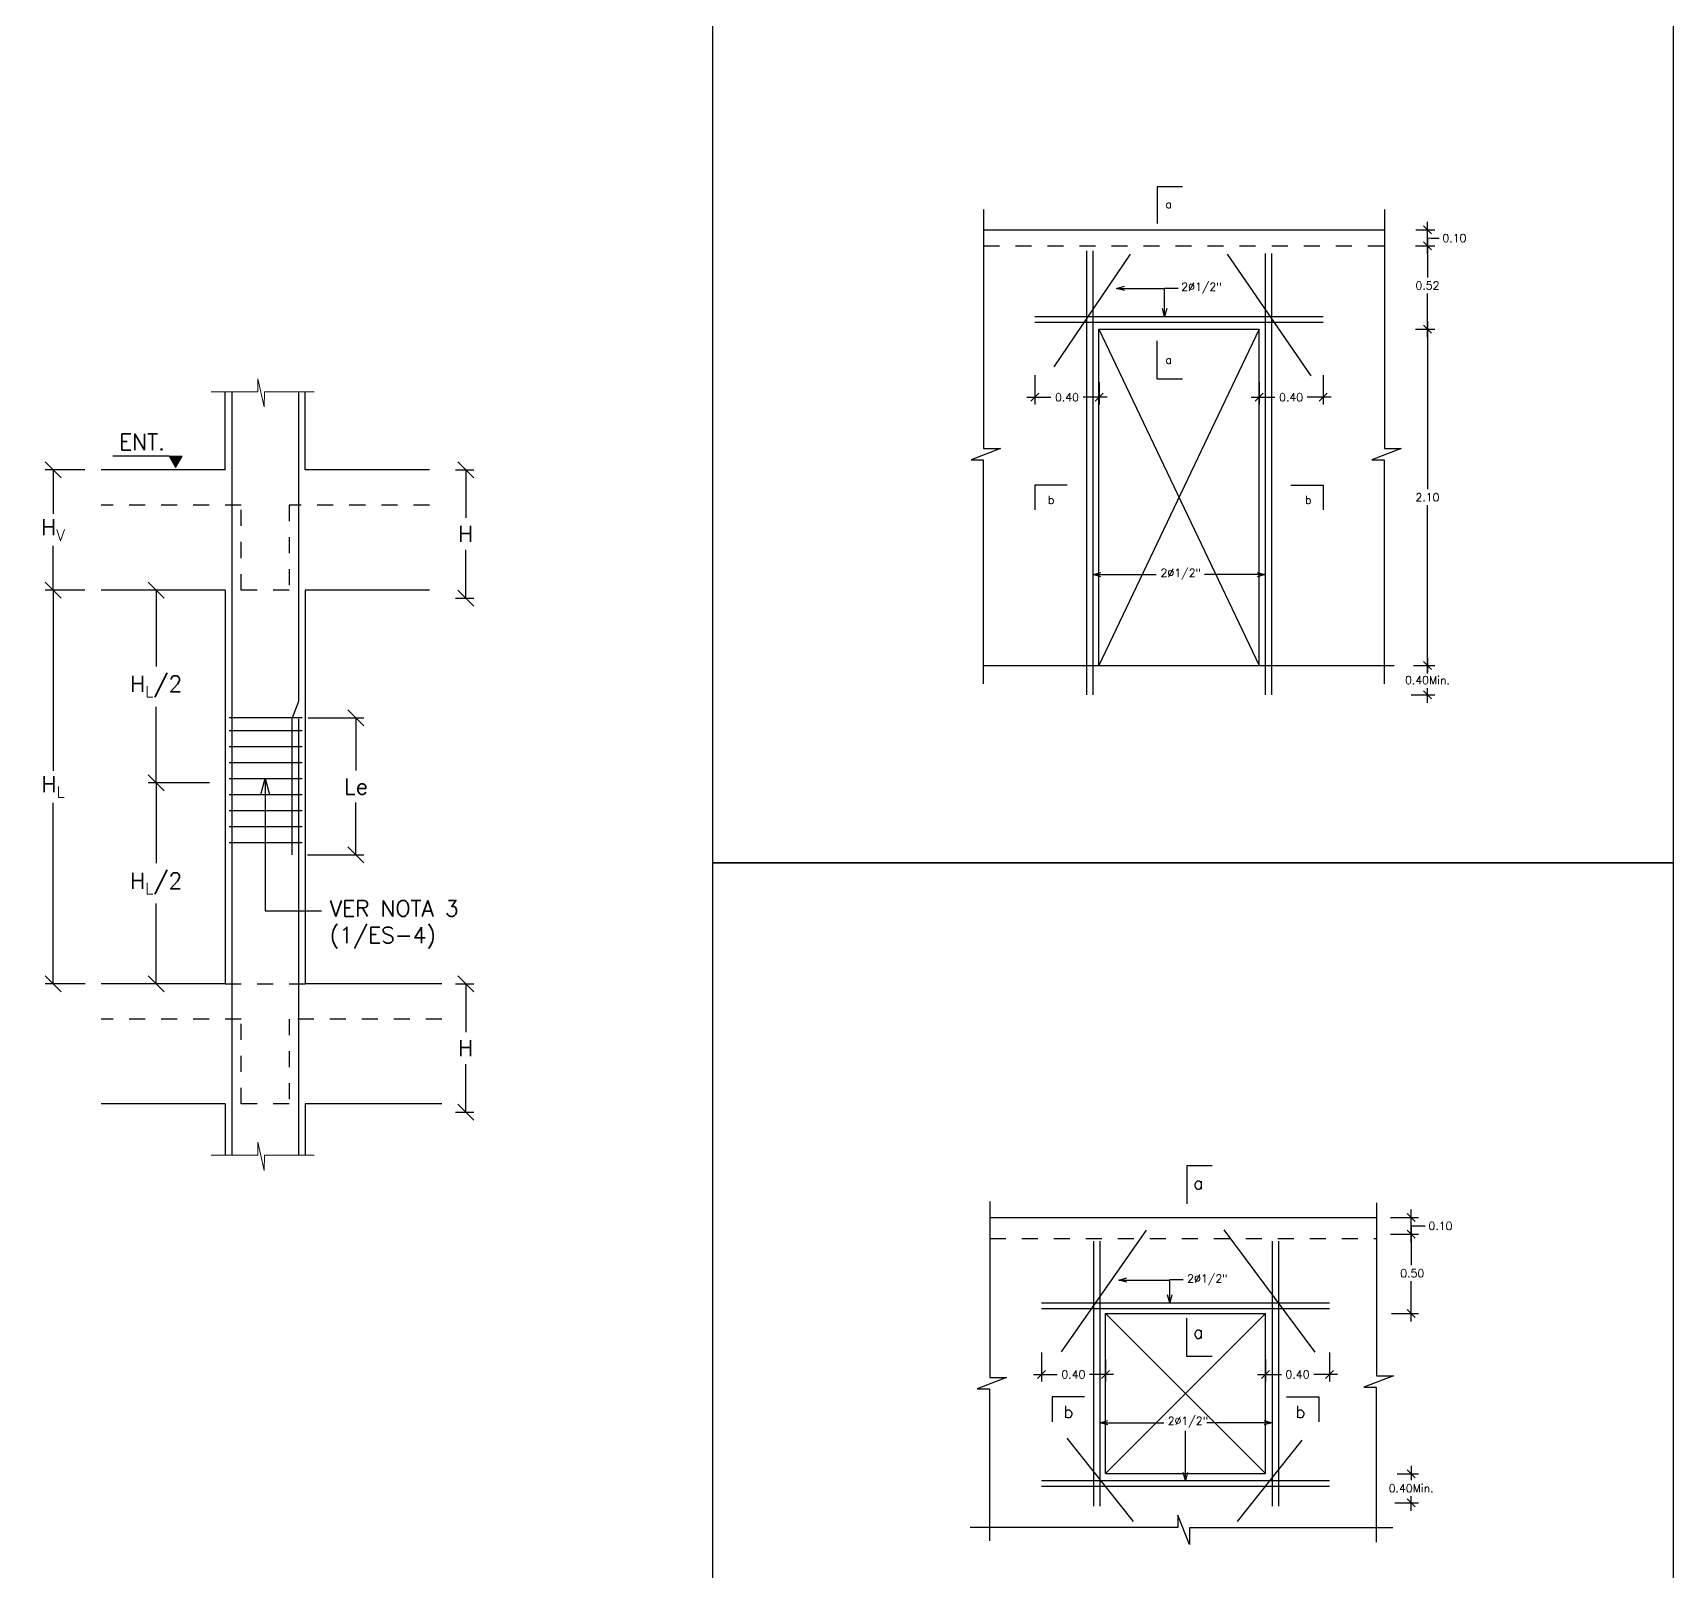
# Model space of a CAD drawing. Header units: metres. Extents: x -25 to 234, y -27 to 52.
# Drawn here: x 187.75 to 198, y -14.42 to -4.81 of the extents above; entities that cross this region are included whole.
import ezdxf

# ---------------------------------------------------------------- set-up
doc = ezdxf.new("R2010")
doc.units = ezdxf.units.M
doc.header["$LTSCALE"] = 0.1
doc.header["$MEASUREMENT"] = 0
doc.header["$PDMODE"] = 66
doc.linetypes.add('HIDDEN', pattern=[0.375, 0.25, -0.125])
doc.linetypes.add('HIDDEN2', pattern=[4.7625, 3.175, -1.5875])
for name, color, linetype in [('ACERO', 5, 'Continuous'), ('DIMDETALLES', 4, 'Continuous'), ('DIMTEXTO', 4, 'Continuous'), ('MALLA', 8, 'Continuous'), ('TEXTOS', 4, 'Continuous'), ('VIGAS-DINTELES', 1, 'Continuous'), ('VIGAS-LOSAS', 8, 'Continuous')]:
    doc.layers.add(name, color=color, linetype=linetype)
doc.layers.add('BOVEDILLA', color=8, linetype='Continuous', lineweight=5)
doc.styles.add('Romans', font='Romans.shx')
doc.styles.add('SIMPLEX', font='SIMPLEX', dxfattribs={"height": 0.2})
doc.styles.add('SMPLEX', font='simplex.shx')
doc.dimstyles.new('D-25', dxfattribs={"dimscale": 0.25, "dimtxt": 0.2, "dimasz": 0.2, "dimexe": 0.18, "dimexo": 0.2, "dimgap": 0.1, "dimtad": 0, "dimtih": 1, "dimtoh": 1, "dimzin": 0, "dimdsep": 46, "dimtxsty": 'SMPLEX', "dimblk": 'OBLIQUE', "dimcen": 0.09, "dimdle": 0.2, "dimclrd": 4, "dimclre": 4, "dimclrt": 4, "dimadec": 0, "dimazin": 0, "dimtfac": 1, "dimtofl": 0, "dimtmove": 0, "dimatfit": 3, "dimldrblk": 'OPEN30', "dimfxl": 1, "dimtolj": 1, "dimtzin": 0, "dimarcsym": 0})
doc.dimstyles.new('D-50', dxfattribs={"dimscale": 0.5, "dimtxt": 0.2, "dimasz": 0.2, "dimexe": 0.1, "dimexo": 0.2, "dimgap": 0.1, "dimtad": 0, "dimtih": 1, "dimtoh": 1, "dimzin": 0, "dimdsep": 46, "dimtxsty": 'SMPLEX', "dimblk1": 'OBLIQUE', "dimblk2": 'OBLIQUE', "dimsah": 1, "dimcen": 0.2, "dimclrd": 4, "dimclre": 4, "dimclrt": 4, "dimadec": 0, "dimazin": 0, "dimtfac": 1, "dimtmove": 1, "dimatfit": 3, "dimldrblk": 'OPEN30', "dimfxl": 0.1, "dimtolj": 1, "dimtzin": 0, "dimarcsym": 0})
doc.dimstyles.new('DIM-50', dxfattribs={"dimscale": 0.5, "dimtxt": 0.2, "dimasz": 0.2, "dimexe": 0.2, "dimexo": 0.2, "dimgap": 0.1, "dimtad": 0, "dimtih": 1, "dimtoh": 1, "dimzin": 0, "dimdsep": 46, "dimtxsty": 'SMPLEX', "dimblk1": 'OBLIQUE', "dimblk2": 'OBLIQUE', "dimsah": 1, "dimcen": 0.2, "dimclrd": 4, "dimclre": 4, "dimclrt": 4, "dimadec": 0, "dimazin": 0, "dimtfac": 1, "dimtmove": 0, "dimatfit": 3, "dimldrblk": 'OPEN30', "dimfxl": 0.2, "dimfxlon": 1, "dimtolj": 1, "dimtzin": 0, "dimarcsym": 0})

# ---------------------------------------------------------------- blocks, each defined once
blk = doc.blocks.new('_Oblique')
at = {"color": 0, "linetype": 'ByBlock', "lineweight": -2}
blk.add_line((-0.5, -0.5), (0.5, 0.5), dxfattribs=at)
blk = doc.blocks.new('*D3')
at = {"layer": 'Defpoints', "color": 0, "ltscale": 0.08, "transparency": 16777216}
for p in [(196.342, -6.045), (196.465, -6.045), (196.34, -6.145)]:
    blk.add_point(p, dxfattribs=at)
at = {"layer": 'DIMDETALLES', "color": 4, "lineweight": -2, "ltscale": 0.08, "transparency": 16777216}
for p, q in [((196.392, -6.045), (196.51, -6.045)), ((196.465, -6.195), (196.465, -5.995)), ((196.39, -6.145), (196.51, -6.145)), ((196.465, -6.095), (196.487, -6.097)), ((196.487, -6.097), (196.537, -6.097))]:
    blk.add_line(p, q, dxfattribs=at)
at = {"layer": 'DIMDETALLES', "color": 4, "lineweight": -2, "ltscale": 0.08, "transparency": 16777216, "xscale": 0.05, "yscale": 0.05, "zscale": 0.05}
for p, rotation in [((196.465, -6.045), 90), ((196.465, -6.145), 270)]:
    blk.add_blockref('_Oblique', p, dxfattribs=dict(at, rotation=rotation))
at = {"layer": 'DIMDETALLES', "color": 4, "ltscale": 0.08, "transparency": 16777216, "insert": (196.633, -6.097), "char_height": 0.05, "attachment_point": 5, "style": 'SMPLEX'}
blk.add_mtext('\\A1;0.10', dxfattribs=at)
blk = doc.blocks.new('_Open30')
at = {"layer": 'DIMTEXTO', "color": 0, "lineweight": -2}
for p, q in [((-1, 0.27), (0, 0)), ((0, 0), (-1, -0.27)), ((0, 0), (-1, 0))]:
    blk.add_line(p, q, dxfattribs=at)
blk = doc.blocks.new('*D4')
at = {"layer": 'Defpoints', "color": 0, "ltscale": 0.08, "transparency": 16777216}
for p in [(196.34, -6.145), (196.34, -6.665), (196.465, -6.665)]:
    blk.add_point(p, dxfattribs=at)
at = {"layer": 'DIMDETALLES', "color": 4, "lineweight": -2, "ltscale": 0.08, "transparency": 16777216}
for p, q in [((196.39, -6.145), (196.51, -6.145)), ((196.465, -6.095), (196.465, -6.343)), ((196.465, -6.715), (196.465, -6.443)), ((196.39, -6.665), (196.51, -6.665))]:
    blk.add_line(p, q, dxfattribs=at)
at = {"layer": 'DIMDETALLES', "color": 4, "lineweight": -2, "ltscale": 0.08, "transparency": 16777216, "xscale": 0.05, "yscale": 0.05, "zscale": 0.05}
for p, rotation in [((196.465, -6.145), 90), ((196.465, -6.665), 270)]:
    blk.add_blockref('_Oblique', p, dxfattribs=dict(at, rotation=rotation))
at = {"layer": 'DIMDETALLES', "color": 4, "ltscale": 0.08, "transparency": 16777216, "insert": (196.465, -6.393), "char_height": 0.05, "attachment_point": 5, "style": 'SMPLEX'}
blk.add_mtext('\\A1;0.52', dxfattribs=at)
blk = doc.blocks.new('*D5')
at = {"layer": 'Defpoints', "color": 0, "ltscale": 0.08, "transparency": 16777216}
for p in [(195.413, -6.946), (195.813, -6.904), (195.813, -7.091)]:
    blk.add_point(p, dxfattribs=at)
at = {"layer": 'DIMDETALLES', "color": 4, "lineweight": -2, "ltscale": 0.08, "transparency": 16777216}
for p, q in [((195.813, -6.954), (195.813, -7.136)), ((195.413, -6.996), (195.413, -7.136)), ((195.363, -7.091), (195.511, -7.091)), ((195.863, -7.091), (195.714, -7.091))]:
    blk.add_line(p, q, dxfattribs=at)
at = {"layer": 'DIMDETALLES', "color": 4, "lineweight": -2, "ltscale": 0.08, "transparency": 16777216, "xscale": 0.05, "yscale": 0.05, "zscale": 0.05, "rotation": 180}
blk.add_blockref('_Oblique', (195.413, -7.091), dxfattribs=at)
at = {"layer": 'DIMDETALLES', "color": 4, "lineweight": -2, "ltscale": 0.08, "transparency": 16777216, "xscale": 0.05, "yscale": 0.05, "zscale": 0.05}
blk.add_blockref('_Oblique', (195.813, -7.091), dxfattribs=at)
at = {"layer": 'DIMDETALLES', "color": 4, "ltscale": 0.08, "transparency": 16777216, "insert": (195.613, -7.091), "char_height": 0.05, "attachment_point": 5, "style": 'SMPLEX'}
blk.add_mtext('\\A1;0.40', dxfattribs=at)
blk = doc.blocks.new('*D6')
at = {"layer": 'Defpoints', "color": 0, "ltscale": 0.08, "transparency": 16777216}
for p in [(194.013, -6.904), (194.413, -6.946), (194.013, -7.091)]:
    blk.add_point(p, dxfattribs=at)
at = {"layer": 'DIMDETALLES', "color": 4, "lineweight": -2, "ltscale": 0.08, "transparency": 16777216}
for p, q in [((194.013, -6.954), (194.013, -7.136)), ((194.413, -6.996), (194.413, -7.136)), ((193.963, -7.091), (194.111, -7.091)), ((194.463, -7.091), (194.314, -7.091))]:
    blk.add_line(p, q, dxfattribs=at)
at = {"layer": 'DIMDETALLES', "color": 4, "lineweight": -2, "ltscale": 0.08, "transparency": 16777216, "xscale": 0.05, "yscale": 0.05, "zscale": 0.05, "rotation": 180}
blk.add_blockref('_Oblique', (194.013, -7.091), dxfattribs=at)
at = {"layer": 'DIMDETALLES', "color": 4, "lineweight": -2, "ltscale": 0.08, "transparency": 16777216, "xscale": 0.05, "yscale": 0.05, "zscale": 0.05}
blk.add_blockref('_Oblique', (194.413, -7.091), dxfattribs=at)
at = {"layer": 'DIMDETALLES', "color": 4, "ltscale": 0.08, "transparency": 16777216, "insert": (194.213, -7.091), "char_height": 0.05, "attachment_point": 5, "style": 'SMPLEX'}
blk.add_mtext('\\A1;0.40', dxfattribs=at)
blk = doc.blocks.new('*D7')
at = {"layer": 'Defpoints', "color": 0, "ltscale": 0.08, "transparency": 16777216}
for p in [(196.34, -6.665), (196.328, -8.767), (196.465, -8.767)]:
    blk.add_point(p, dxfattribs=at)
at = {"layer": 'DIMDETALLES', "color": 4, "lineweight": -2, "ltscale": 0.08, "transparency": 16777216}
for p, q in [((196.465, -6.615), (196.465, -7.666)), ((196.39, -6.665), (196.51, -6.665)), ((196.465, -8.817), (196.465, -7.766)), ((196.378, -8.767), (196.51, -8.767))]:
    blk.add_line(p, q, dxfattribs=at)
at = {"layer": 'DIMDETALLES', "color": 4, "lineweight": -2, "ltscale": 0.08, "transparency": 16777216, "xscale": 0.05, "yscale": 0.05, "zscale": 0.05}
for p, rotation in [((196.465, -6.665), 90), ((196.465, -8.767), 270)]:
    blk.add_blockref('_Oblique', p, dxfattribs=dict(at, rotation=rotation))
at = {"layer": 'DIMDETALLES', "color": 4, "ltscale": 0.08, "transparency": 16777216, "insert": (196.465, -7.716), "char_height": 0.05, "attachment_point": 5, "style": 'SMPLEX'}
blk.add_mtext('\\A1;2.10', dxfattribs=at)
blk = doc.blocks.new('*D8')
at = {"layer": 'Defpoints', "color": 0, "ltscale": 5, "transparency": 16777216}
for p in [(196.328, -8.767), (196.314, -8.949), (196.465, -8.949)]:
    blk.add_point(p, dxfattribs=at)
at = {"layer": 'DIMDETALLES', "color": 4, "lineweight": -2, "ltscale": 5, "transparency": 16777216}
for p, q in [((196.378, -8.767), (196.51, -8.767)), ((196.465, -8.717), (196.465, -8.808)), ((196.465, -8.999), (196.465, -8.908)), ((196.364, -8.949), (196.51, -8.949))]:
    blk.add_line(p, q, dxfattribs=at)
at = {"layer": 'DIMDETALLES', "color": 4, "lineweight": -2, "ltscale": 5, "transparency": 16777216, "xscale": 0.05, "yscale": 0.05, "zscale": 0.05}
for p, rotation in [((196.465, -8.767), 90), ((196.465, -8.949), 270)]:
    blk.add_blockref('_Oblique', p, dxfattribs=dict(at, rotation=rotation))
at = {"layer": 'DIMDETALLES', "color": 4, "ltscale": 5, "transparency": 16777216, "insert": (196.465, -8.858), "char_height": 0.05, "attachment_point": 5, "style": 'SMPLEX'}
blk.add_mtext('\\A1;0.40Min.', dxfattribs=at)
blk = doc.blocks.new('*D9')
at = {"layer": 'Defpoints', "color": 0, "ltscale": 0.08, "transparency": 16777216}
for p in [(196.183, -12.214), (196.363, -12.214), (196.183, -12.319)]:
    blk.add_point(p, dxfattribs=at)
at = {"layer": 'MALLA', "color": 4, "lineweight": -2, "ltscale": 0.08, "transparency": 16777216}
for p, q in [((196.363, -12.369), (196.363, -12.164)), ((196.233, -12.214), (196.408, -12.214)), ((196.363, -12.267), (196.4, -12.267)), ((196.4, -12.267), (196.45, -12.267)), ((196.233, -12.319), (196.408, -12.319))]:
    blk.add_line(p, q, dxfattribs=at)
at = {"layer": 'MALLA', "color": 4, "lineweight": -2, "ltscale": 0.08, "transparency": 16777216, "xscale": 0.05, "yscale": 0.05, "zscale": 0.05}
for p, rotation in [((196.363, -12.214), 90), ((196.363, -12.319), 270)]:
    blk.add_blockref('_Oblique', p, dxfattribs=dict(at, rotation=rotation))
at = {"layer": 'MALLA', "color": 4, "ltscale": 0.08, "transparency": 16777216, "insert": (196.546, -12.267), "char_height": 0.05, "attachment_point": 5, "style": 'SMPLEX'}
blk.add_mtext('\\A1;0.10', dxfattribs=at)
blk = doc.blocks.new('*D10')
at = {"layer": 'Defpoints', "color": 0, "ltscale": 0.08, "transparency": 16777216}
for p in [(196.183, -12.319), (196.191, -12.815), (196.363, -12.815)]:
    blk.add_point(p, dxfattribs=at)
at = {"layer": 'MALLA', "color": 4, "lineweight": -2, "ltscale": 0.08, "transparency": 16777216}
for p, q in [((196.363, -12.269), (196.363, -12.513)), ((196.233, -12.319), (196.408, -12.319)), ((196.363, -12.865), (196.363, -12.613)), ((196.241, -12.815), (196.408, -12.815))]:
    blk.add_line(p, q, dxfattribs=at)
at = {"layer": 'MALLA', "color": 4, "lineweight": -2, "ltscale": 0.08, "transparency": 16777216, "xscale": 0.05, "yscale": 0.05, "zscale": 0.05}
for p, rotation in [((196.363, -12.319), 90), ((196.363, -12.815), 270)]:
    blk.add_blockref('_Oblique', p, dxfattribs=dict(at, rotation=rotation))
at = {"layer": 'MALLA', "color": 4, "ltscale": 0.08, "transparency": 16777216, "insert": (196.37, -12.563), "char_height": 0.05, "attachment_point": 5, "style": 'SMPLEX'}
blk.add_mtext('\\A1;0.50', dxfattribs=at)
blk = doc.blocks.new('*D11')
at = {"layer": 'Defpoints', "color": 0, "ltscale": 0.08, "transparency": 16777216}
for p in [(195.853, -13.007), (195.453, -13.05), (195.853, -13.195)]:
    blk.add_point(p, dxfattribs=at)
at = {"layer": 'MALLA', "color": 4, "lineweight": -2, "ltscale": 0.08, "transparency": 16777216}
for p, q in [((195.453, -13.1), (195.453, -13.24)), ((195.853, -13.057), (195.853, -13.24)), ((195.403, -13.195), (195.552, -13.195)), ((195.903, -13.195), (195.754, -13.195))]:
    blk.add_line(p, q, dxfattribs=at)
at = {"layer": 'MALLA', "color": 4, "lineweight": -2, "ltscale": 0.08, "transparency": 16777216, "xscale": 0.05, "yscale": 0.05, "zscale": 0.05, "rotation": 180}
blk.add_blockref('_Oblique', (195.453, -13.195), dxfattribs=at)
at = {"layer": 'MALLA', "color": 4, "lineweight": -2, "ltscale": 0.08, "transparency": 16777216, "xscale": 0.05, "yscale": 0.05, "zscale": 0.05}
blk.add_blockref('_Oblique', (195.853, -13.195), dxfattribs=at)
at = {"layer": 'MALLA', "color": 4, "ltscale": 0.08, "transparency": 16777216, "insert": (195.653, -13.195), "char_height": 0.05, "attachment_point": 5, "style": 'SMPLEX'}
blk.add_mtext('\\A1;0.40', dxfattribs=at)
blk = doc.blocks.new('*D12')
at = {"layer": 'Defpoints', "color": 0, "ltscale": 0.08, "transparency": 16777216}
for p in [(194.053, -13.007), (194.453, -13.05), (194.053, -13.195)]:
    blk.add_point(p, dxfattribs=at)
at = {"layer": 'MALLA', "color": 4, "lineweight": -2, "ltscale": 0.08, "transparency": 16777216}
for p, q in [((194.053, -13.057), (194.053, -13.24)), ((194.453, -13.1), (194.453, -13.24)), ((194.003, -13.195), (194.152, -13.195)), ((194.503, -13.195), (194.354, -13.195))]:
    blk.add_line(p, q, dxfattribs=at)
at = {"layer": 'MALLA', "color": 4, "lineweight": -2, "ltscale": 0.08, "transparency": 16777216, "xscale": 0.05, "yscale": 0.05, "zscale": 0.05, "rotation": 180}
blk.add_blockref('_Oblique', (194.053, -13.195), dxfattribs=at)
at = {"layer": 'MALLA', "color": 4, "lineweight": -2, "ltscale": 0.08, "transparency": 16777216, "xscale": 0.05, "yscale": 0.05, "zscale": 0.05}
blk.add_blockref('_Oblique', (194.453, -13.195), dxfattribs=at)
at = {"layer": 'MALLA', "color": 4, "ltscale": 0.08, "transparency": 16777216, "insert": (194.253, -13.195), "char_height": 0.05, "attachment_point": 5, "style": 'SMPLEX'}
blk.add_mtext('\\A1;0.40', dxfattribs=at)
blk = doc.blocks.new('*D13')
at = {"layer": 'Defpoints', "color": 0, "ltscale": 5, "transparency": 16777216}
for p in [(196.226, -13.815), (196.212, -13.997), (196.363, -13.997)]:
    blk.add_point(p, dxfattribs=at)
at = {"layer": 'DIMTEXTO', "color": 4, "lineweight": -2, "ltscale": 5, "transparency": 16777216}
for p, q in [((196.276, -13.815), (196.408, -13.815)), ((196.363, -13.765), (196.363, -13.856)), ((196.262, -13.997), (196.408, -13.997)), ((196.363, -14.047), (196.363, -13.956))]:
    blk.add_line(p, q, dxfattribs=at)
at = {"layer": 'DIMTEXTO', "color": 4, "lineweight": -2, "ltscale": 5, "transparency": 16777216, "xscale": 0.05, "yscale": 0.05, "zscale": 0.05}
for p, rotation in [((196.363, -13.815), 90), ((196.363, -13.997), 270)]:
    blk.add_blockref('_Oblique', p, dxfattribs=dict(at, rotation=rotation))
at = {"layer": 'DIMTEXTO', "color": 4, "ltscale": 5, "transparency": 16777216, "insert": (196.363, -13.906), "char_height": 0.05, "attachment_point": 5, "style": 'SMPLEX'}
blk.add_mtext('\\A1;0.40Min.', dxfattribs=at)
blk = doc.blocks.new('*D306')
at = {"layer": 'Defpoints', "color": 0, "transparency": 16777216}
for p in [(190.292, -7.545), (190.457, -7.545), (190.292, -8.345)]:
    blk.add_point(p, dxfattribs=at)
at = {"layer": 'DIMTEXTO', "color": 4, "lineweight": -2, "transparency": 16777216}
for p, q in [((190.392, -7.545), (190.507, -7.545)), ((190.457, -7.545), (190.457, -7.845)), ((190.457, -8.345), (190.457, -8.045)), ((190.392, -8.345), (190.507, -8.345))]:
    blk.add_line(p, q, dxfattribs=at)
at = {"layer": 'DIMTEXTO', "color": 4, "lineweight": -2, "transparency": 16777216, "xscale": 0.1, "yscale": 0.1, "zscale": 0.1}
for p, rotation in [((190.457, -7.545), 90), ((190.457, -8.345), 270)]:
    blk.add_blockref('_Oblique', p, dxfattribs=dict(at, rotation=rotation))
at = {"layer": 'DIMTEXTO', "color": 4, "transparency": 16777216, "insert": (190.457, -7.945), "char_height": 0.1, "attachment_point": 5, "style": 'SMPLEX'}
blk.add_mtext('\\A1;H', dxfattribs=at)
blk = doc.blocks.new('*D307')
at = {"layer": 'Defpoints', "color": 0, "transparency": 16777216}
for p in [(190.292, -10.756), (190.457, -10.756), (190.292, -11.556)]:
    blk.add_point(p, dxfattribs=at)
at = {"layer": 'DIMTEXTO', "color": 4, "lineweight": -2, "transparency": 16777216}
for p, q in [((190.392, -10.756), (190.507, -10.756)), ((190.457, -10.756), (190.457, -11.056)), ((190.457, -11.556), (190.457, -11.256)), ((190.392, -11.556), (190.507, -11.556))]:
    blk.add_line(p, q, dxfattribs=at)
at = {"layer": 'DIMTEXTO', "color": 4, "lineweight": -2, "transparency": 16777216, "xscale": 0.1, "yscale": 0.1, "zscale": 0.1}
for p, rotation in [((190.457, -10.756), 90), ((190.457, -11.556), 270)]:
    blk.add_blockref('_Oblique', p, dxfattribs=dict(at, rotation=rotation))
at = {"layer": 'DIMTEXTO', "color": 4, "transparency": 16777216, "insert": (190.457, -11.156), "char_height": 0.1, "attachment_point": 5, "style": 'SMPLEX'}
blk.add_mtext('\\A1;H', dxfattribs=at)
blk = doc.blocks.new('*D316')
at = {"layer": 'Defpoints', "color": 0, "transparency": 16777216}
for p in [(189.372, -9.094), (189.369, -9.95), (189.771, -9.95)]:
    blk.add_point(p, dxfattribs=at)
at = {"layer": 'DIMTEXTO', "color": 4, "lineweight": -2, "transparency": 16777216}
for p, q in [((189.472, -9.094), (189.821, -9.094)), ((189.771, -9.094), (189.771, -9.422)), ((189.771, -9.95), (189.771, -9.622)), ((189.469, -9.95), (189.821, -9.95))]:
    blk.add_line(p, q, dxfattribs=at)
at = {"layer": 'DIMTEXTO', "color": 4, "lineweight": -2, "transparency": 16777216, "xscale": 0.1, "yscale": 0.1, "zscale": 0.1}
for p, rotation in [((189.771, -9.094), 90), ((189.771, -9.95), 270)]:
    blk.add_blockref('_Oblique', p, dxfattribs=dict(at, rotation=rotation))
at = {"layer": 'DIMTEXTO', "color": 4, "transparency": 16777216, "insert": (189.771, -9.522), "char_height": 0.1, "attachment_point": 5, "style": 'SMPLEX'}
blk.add_mtext('\\A1;Le', dxfattribs=at)
blk = doc.blocks.new('*D317')
at = {"layer": 'Defpoints', "color": 0, "transparency": 16777216}
for p in [(188.178, -8.295), (187.879, -10.756), (188.179, -10.756)]:
    blk.add_point(p, dxfattribs=at)
at = {"layer": 'DIMTEXTO', "color": 4, "lineweight": -2, "transparency": 16777216}
for p, q in [((188.078, -8.295), (187.829, -8.295)), ((187.879, -8.295), (187.879, -9.425)), ((187.879, -10.756), (187.879, -9.625)), ((188.079, -10.756), (187.829, -10.756))]:
    blk.add_line(p, q, dxfattribs=at)
at = {"layer": 'DIMTEXTO', "color": 4, "lineweight": -2, "transparency": 16777216, "xscale": 0.1, "yscale": 0.1, "zscale": 0.1}
for p, rotation in [((187.879, -8.295), 90), ((187.879, -10.756), 270)]:
    blk.add_blockref('_Oblique', p, dxfattribs=dict(at, rotation=rotation))
at = {"layer": 'DIMTEXTO', "color": 4, "transparency": 16777216, "insert": (187.879, -9.525), "char_height": 0.1, "width": 0.08108, "attachment_point": 5, "style": 'SMPLEX'}
blk.add_mtext('\\A1;H{\\H0.7x;\\S^ L;}', dxfattribs=at)
blk = doc.blocks.new('*D318')
at = {"layer": 'Defpoints', "color": 0, "transparency": 16777216}
for p in [(188.822, -8.295), (188.523, -9.5), (188.955, -9.5)]:
    blk.add_point(p, dxfattribs=at)
at = {"layer": 'DIMTEXTO', "color": 4, "lineweight": -2, "transparency": 16777216}
for p, q in [((188.722, -8.295), (188.473, -8.295)), ((188.523, -8.295), (188.523, -8.772)), ((188.523, -9.5), (188.523, -9.024)), ((188.855, -9.5), (188.473, -9.5))]:
    blk.add_line(p, q, dxfattribs=at)
at = {"layer": 'DIMTEXTO', "color": 4, "lineweight": -2, "transparency": 16777216, "xscale": 0.1, "yscale": 0.1, "zscale": 0.1}
for p, rotation in [((188.523, -8.295), 90), ((188.523, -9.5), 270)]:
    blk.add_blockref('_Oblique', p, dxfattribs=dict(at, rotation=rotation))
at = {"layer": 'DIMTEXTO', "color": 4, "transparency": 16777216, "insert": (188.523, -8.898), "char_height": 0.1, "width": 0.46533, "attachment_point": 5, "style": 'SMPLEX'}
blk.add_mtext('\\A1;H{\\H0.7x;\\S^ L;\\H1.42857x;/2}', dxfattribs=at)
blk = doc.blocks.new('*D319')
at = {"layer": 'Defpoints', "color": 0, "transparency": 16777216}
for p in [(188.955, -9.5), (188.523, -10.756), (188.955, -10.756)]:
    blk.add_point(p, dxfattribs=at)
at = {"layer": 'DIMTEXTO', "color": 4, "lineweight": -2, "transparency": 16777216}
for p, q in [((188.855, -9.5), (188.473, -9.5)), ((188.523, -9.5), (188.523, -10.002)), ((188.523, -10.756), (188.523, -10.254)), ((188.855, -10.756), (188.473, -10.756))]:
    blk.add_line(p, q, dxfattribs=at)
at = {"layer": 'DIMTEXTO', "color": 4, "lineweight": -2, "transparency": 16777216, "xscale": 0.1, "yscale": 0.1, "zscale": 0.1}
for p, rotation in [((188.523, -9.5), 90), ((188.523, -10.756), 270)]:
    blk.add_blockref('_Oblique', p, dxfattribs=dict(at, rotation=rotation))
at = {"layer": 'DIMTEXTO', "color": 4, "transparency": 16777216, "insert": (188.523, -10.128), "char_height": 0.1, "width": 0.46533, "attachment_point": 5, "style": 'SMPLEX'}
blk.add_mtext('\\A1;H{\\H0.7x;\\S^ L;\\H1.42857x;/2}', dxfattribs=at)
blk = doc.blocks.new('*D320')
at = {"layer": 'Defpoints', "color": 0, "transparency": 16777216}
for p in [(187.879, -7.545), (188.178, -7.545), (188.178, -8.295)]:
    blk.add_point(p, dxfattribs=at)
at = {"layer": 'DIMTEXTO', "color": 4, "lineweight": -2, "transparency": 16777216}
for p, q in [((188.078, -7.545), (187.829, -7.545)), ((187.879, -7.545), (187.879, -7.82)), ((187.879, -8.295), (187.879, -8.02)), ((188.078, -8.295), (187.829, -8.295))]:
    blk.add_line(p, q, dxfattribs=at)
at = {"layer": 'DIMTEXTO', "color": 4, "lineweight": -2, "transparency": 16777216, "xscale": 0.1, "yscale": 0.1, "zscale": 0.1}
for p, rotation in [((187.879, -7.545), 90), ((187.879, -8.295), 270)]:
    blk.add_blockref('_Oblique', p, dxfattribs=dict(at, rotation=rotation))
at = {"layer": 'DIMTEXTO', "color": 4, "transparency": 16777216, "insert": (187.879, -7.92), "char_height": 0.1, "attachment_point": 5, "style": 'SMPLEX'}
blk.add_mtext('\\A1;H{\\H0.7x;\\S^ V;}', dxfattribs=at)

msp = doc.modelspace()

# ---------------------------------------------------------------- hatches: boundary and pattern name
msp.add_hatch(color=4).paths.add_polyline_path([(188.6032, -7.459), (188.686, -7.459), (188.6446, -7.5308)])

# ---------------------------------------------------------------- linework, layer by layer
at = {"color": 1}
for p, q in [((188.9545, -7.5451), (188.9545, -7.0561)), ((189.4545, -7.5451), (189.4545, -7.0567)), ((188.9545, -7.5451), (188.1784, -7.5451)), ((190.2296, -7.5451), (189.4545, -7.5451)), ((188.9545, -8.2951), (188.1784, -8.2951)), ((188.9545, -8.2951), (188.9545, -10.7555)), ((189.4545, -8.2951), (189.4545, -10.7555)), ((190.2296, -8.2951), (189.4545, -8.2951)), ((188.9545, -10.7555), (188.1794, -10.7555)), ((190.3084, -10.7555), (189.4545, -10.7555)), ((188.9545, -11.5055), (188.1794, -11.5055)), ((188.9545, -11.5055), (188.9545, -11.8256)), ((190.3084, -11.5055), (189.4545, -11.5055)), ((189.4545, -11.5055), (189.4545, -11.8261))]:
    msp.add_line(p, q, dxfattribs=at)
at = {"color": 4}
msp.add_line((188.6032, -7.459), (188.2513, -7.459), dxfattribs=at)
at = {"color": 3}
for points in [[(193.6916, -5.9174), (193.6916, -7.4103), (193.7968, -7.4103), (193.6135, -7.4817), (193.6893, -7.4817), (193.6893, -8.8819)], [(196.1962, -5.9174), (196.1962, -7.4103), (196.3014, -7.4103), (196.118, -7.4817), (196.1939, -7.4817), (196.1939, -8.8819)], [(193.7303, -12.1155), (193.7303, -13.214), (193.8355, -13.214), (193.6521, -13.2854), (193.728, -13.2854), (193.728, -14.234)], [(196.1465, -12.1238), (196.1465, -13.2038), (196.2517, -13.2038), (196.0684, -13.2753), (196.1442, -13.2753), (196.1442, -14.243)], [(196.2494, -14.1529), (194.9776, -14.1529), (194.9776, -14.2581), (194.9061, -14.0748), (194.9061, -14.1506), (193.6078, -14.1506)]]:
    msp.add_lwpolyline(points, dxfattribs=at)
at = {"layer": 'ACERO', "ltscale": 0.08}
for p, q in [((194.6071, -6.1963), (194.1301, -6.9015)), ((194.3349, -6.1768), (194.3349, -8.949)), ((194.3749, -6.1768), (194.3749, -8.949)), ((195.2137, -6.1966), (195.7357, -6.9572)), ((195.4504, -6.1926), (195.4504, -8.949)), ((195.4904, -6.1926), (195.4904, -8.949)), ((194.0127, -6.5865), (195.8127, -6.5865)), ((194.0127, -6.6229), (195.8127, -6.6229)), ((194.7075, -12.2946), (194.1762, -13.0544)), ((195.1927, -12.2907), (195.7608, -13.0567)), ((194.3785, -12.362), (194.3785, -14.0175)), ((194.4185, -12.362), (194.4185, -14.0175)), ((195.4951, -12.3631), (195.4951, -14.0177)), ((195.5351, -12.3631), (195.5351, -14.0177)), ((194.0531, -12.7468), (195.8531, -12.7468)), ((194.0531, -12.7833), (195.8531, -12.7833)), ((194.6285, -14.1128), (194.2134, -13.5935)), ((195.2776, -14.1128), (195.6825, -13.6063)), ((194.0531, -13.8569), (195.8531, -13.8569)), ((194.0531, -13.8933), (195.8531, -13.8933))]:
    msp.add_line(p, q, dxfattribs=at)
at = {"layer": 'ACERO', "color": 5}
for p, q in [((188.9961, -7.0561), (188.9961, -11.8256)), ((189.4128, -7.0567), (189.4128, -8.9907)), ((189.3695, -9.1003), (189.3695, -9.9503)), ((189.4128, -9.099), (189.4128, -11.8261))]:
    msp.add_line(p, q, dxfattribs=at)
at = {"layer": 'ACERO', "ltscale": 0.8}
msp.add_line((189.4128, -8.9907), (189.3695, -9.1003), dxfattribs=at)
at = {"layer": 'ACERO'}
for p, q in [((189.4352, -9.0945), (188.9782, -9.0945)), ((189.4352, -9.1751), (188.9782, -9.1751)), ((189.4352, -9.2751), (188.9782, -9.2751)), ((189.4352, -9.3751), (188.9782, -9.3751)), ((189.4352, -9.4751), (188.9782, -9.4751)), ((189.4352, -9.5751), (188.9782, -9.5751)), ((189.4352, -9.6751), (188.9782, -9.6751)), ((189.4352, -9.7751), (188.9782, -9.7751)), ((189.4352, -9.8751), (188.9782, -9.8751))]:
    msp.add_line(p, q, dxfattribs=at)
at = {"layer": 'ACERO', "color": 6, "ltscale": 0.08}
for points in [[(194.9345, -5.776), (194.7762, -5.776), (194.7762, -6.006)], [(194.9345, -6.9778), (194.7762, -6.9778), (194.7762, -6.7391)], [(194.2138, -7.6391), (194.0118, -7.6391), (194.0118, -7.7952)], [(195.6115, -7.6391), (195.8136, -7.6391), (195.8136, -7.7952)], [(195.1198, -11.8913), (194.9615, -11.8913), (194.9615, -12.13)], [(195.1198, -13.0829), (194.9615, -13.0829), (194.9615, -12.8442)], [(194.3216, -13.3352), (194.1195, -13.3352), (194.1195, -13.4913)], [(195.5846, -13.3352), (195.7866, -13.3352), (195.7866, -13.4913)]]:
    msp.add_lwpolyline(points, dxfattribs=at)
at = {"layer": 'BOVEDILLA', "color": 3}
for points in [[(188.8671, -7.0561), (189.1578, -7.0561), (189.1578, -6.975), (189.1972, -7.1511), (189.1991, -7.0567), (189.5097, -7.0567)], [(188.8671, -11.8256), (189.1578, -11.8256), (189.1578, -11.7444), (189.1972, -11.9206), (189.1991, -11.8261), (189.5097, -11.8261)]]:
    msp.add_lwpolyline(points, dxfattribs=at)
at = {"layer": 'BOVEDILLA', "color": 4}
msp.add_lwpolyline([(188.6446, -7.5308), (188.6032, -7.459), (188.686, -7.459)], close=True, dxfattribs=at)
at = {"layer": 'DIMTEXTO'}
for points in [[(192, -4), (198, -4), (198, -10), (192, -10)], [(192, -10), (198, -10), (198, -16), (192, -16)]]:
    msp.add_lwpolyline(points, close=True, dxfattribs=at)
at = {"layer": 'MALLA', "color": 7, "ltscale": 0.08}
for p, q in [((193.6916, -6.0455), (196.1962, -6.0455)), ((194.4127, -6.6655), (195.4127, -6.6655)), ((194.4127, -8.7671), (194.4127, -6.6655)), ((195.4127, -8.7671), (195.4127, -6.6655)), ((193.6893, -8.7671), (196.2559, -8.7671)), ((193.7303, -12.2143), (196.1465, -12.2143)), ((194.4531, -13.8148), (194.4531, -12.8148)), ((194.4531, -12.8148), (195.4531, -12.8148)), ((195.4531, -13.8148), (195.4531, -12.8148)), ((194.4531, -13.8148), (195.4531, -13.8148))]:
    msp.add_line(p, q, dxfattribs=at)
at = {"layer": 'MALLA', "linetype": 'HIDDEN2', "ltscale": 0.002}
for p, q in [((193.6916, -6.1455), (196.1962, -6.1455)), ((193.7303, -12.3462), (196.1465, -12.3462))]:
    msp.add_line(p, q, dxfattribs=at)
at = {"layer": 'MALLA', "ltscale": 0.08}
for p, q in [((195.4127, -6.6655), (194.4127, -8.7671)), ((194.4127, -6.6655), (195.4127, -8.7671)), ((194.4531, -12.8148), (195.4531, -13.8148)), ((195.4531, -12.8148), (194.4531, -13.8148))]:
    msp.add_line(p, q, dxfattribs=at)
at = {"layer": 'VIGAS-LOSAS', "color": 8, "linetype": 'HIDDEN', "ltscale": 0.0005}
for p, q in [((189.0545, -7.7651), (188.1794, -7.7651)), ((189.0545, -8.2951), (189.0545, -7.7651)), ((190.2296, -7.7651), (189.3545, -7.7651)), ((189.3545, -7.7651), (189.3545, -8.2951)), ((189.3545, -8.2951), (189.0545, -8.2951)), ((188.9545, -10.7555), (189.4545, -10.7555)), ((189.0545, -10.9755), (188.1794, -10.9755)), ((189.0545, -11.5055), (189.0545, -10.9755)), ((190.3084, -10.9755), (189.3545, -10.9755)), ((189.3545, -10.9755), (189.3545, -11.5055)), ((189.3545, -11.5055), (189.0545, -11.5055))]:
    msp.add_line(p, q, dxfattribs=at)

# ---------------------------------------------------------------- texts
at = {"layer": 'DIMDETALLES', "color": 4, "ltscale": 0.08, "char_height": 0.05, "attachment_point": 5}
for s, insert, style in [('a', (194.8485, -5.8849), 'SMPLEX'), ('2%%C1/2"', (195.0533, -6.4093), 'Romans'), ('a', (194.8485, -6.8565), 'SMPLEX'), ('b', (194.114, -7.7324), 'SMPLEX'), ('b', (195.7208, -7.7324), 'SMPLEX')]:
    msp.add_mtext(s, dxfattribs=dict(at, insert=insert, style=style))
at = {"layer": 'DIMDETALLES', "ltscale": 0.08, "insert": (194.9237, -8.1964), "char_height": 0.05, "attachment_point": 5, "style": 'Romans'}
msp.add_mtext('2%%C1/2"', dxfattribs=at)
at = {"layer": 'DIMTEXTO', "color": 4, "insert": (188.4344, -7.3705), "char_height": 0.1, "attachment_point": 5, "style": 'SIMPLEX'}
msp.add_mtext('ENT.', dxfattribs=at)
at = {"layer": 'MALLA', "color": 4, "ltscale": 0.08, "attachment_point": 5, "style": 'Romans'}
for s, insert, char_height in [('a', (195.0338, -12.0002), 0.0763), ('2%%C1/2"', (195.0903, -12.6043), 0.05), ('a', (195.0338, -12.9316), 0.0763), ('b', (194.2218, -13.4286), 0.0763), ('b', (195.6707, -13.4286), 0.0763), ('2%%C1/2"', (194.9684, -13.4933), 0.05)]:
    msp.add_mtext(s, dxfattribs=dict(at, insert=insert, char_height=char_height))

# ---------------------------------------------------------------- dimensions: what is measured, and where the dimension line sits
at = {"layer": 'DIMDETALLES', "ltscale": 0.08}
for base, p2, picture, middle in [((196.4651, -6.0455), (196.3418, -6.0455), '*D3', (196.562, -6.0975)), ((196.4651, -6.6655), (196.3398, -6.6655), '*D4', (196.4651, -6.3926))]:
    dim = msp.add_linear_dim(base=base, p1=(196.3398, -6.1455), p2=p2, angle=90, dimstyle='D-25', override={"dimtmove": 1}, dxfattribs=at)
    dim.commit()
    dim.dimension.update_dxf_attribs({"geometry": picture, "text_midpoint": middle, "dimtype": 160})
dim = msp.add_linear_dim(base=(196.4651, -8.7671), p1=(196.3398, -6.6655), p2=(196.3283, -8.7671), angle=90, dimstyle='D-25', override={"dimtmove": 1}, dxfattribs=at)
dim.commit()
dim.dimension.update_dxf_attribs({"geometry": '*D7', "text_midpoint": (196.4651, -7.7163)})
for base, p1, p2, picture, middle in [((194.0127, -7.0908), (194.4127, -6.9461), (194.0127, -6.9036), '*D6', (194.2127, -7.0908)), ((195.8127, -7.0908), (195.4127, -6.9461), (195.8127, -6.9036), '*D5', (195.6127, -7.0908))]:
    dim = msp.add_linear_dim(base=base, p1=p1, p2=p2, dimstyle='D-25', override={"dimtmove": 1}, dxfattribs=at)
    dim.commit()
    dim.dimension.update_dxf_attribs({"geometry": picture, "text_midpoint": middle})
at = {"layer": 'DIMDETALLES', "ltscale": 5}
dim = msp.add_linear_dim(base=(196.4651, -8.949), p1=(196.3283, -8.7671), p2=(196.3142, -8.949), angle=90, text='0.40Min.', dimstyle='D-25', override={"dimjust": 0, "dimtmove": 1}, dxfattribs=at)
dim.commit()
dim.dimension.update_dxf_attribs({"geometry": '*D8', "text_midpoint": (196.4651, -8.858), "dimtype": 160})
at = {"layer": 'DIMTEXTO'}
for base, p1, p2, text, picture, middle in [((187.8789, -7.5451), (188.1784, -8.2951), (188.1784, -7.5451), 'H{\\H0.7x;\\S^ V;}', '*D320', (187.8789, -7.9201)), ((190.4568, -7.5451), (190.2922, -8.3451), (190.2922, -7.5451), 'H', '*D306', (190.4568, -7.9451)), ((187.8789, -10.7555), (188.1784, -8.2951), (188.1794, -10.7555), 'H{\\H0.7x;\\S^ L;}', '*D317', (187.8789, -9.5253)), ((188.5226, -9.5003), (188.8221, -8.2951), (188.9545, -9.5003), 'H{\\H0.7x;\\S^ L;\\H1.42857x;/2}', '*D318', (188.5226, -8.8977)), ((189.7711, -9.9503), (189.3718, -9.0945), (189.3695, -9.9503), 'Le', '*D316', (189.7711, -9.5224)), ((188.5226, -10.7555), (188.9545, -9.5003), (188.9545, -10.7555), 'H{\\H0.7x;\\S^ L;\\H1.42857x;/2}', '*D319', (188.5226, -10.1279)), ((190.4568, -10.7555), (190.2922, -11.5555), (190.2922, -10.7555), 'H', '*D307', (190.4568, -11.1555))]:
    dim = msp.add_linear_dim(base=base, p1=p1, p2=p2, angle=90, text=text, dimstyle='D-50', dxfattribs=at)
    dim.commit()
    dim.dimension.update_dxf_attribs({"geometry": picture, "text_midpoint": middle})
at = {"layer": 'DIMTEXTO', "ltscale": 5}
dim = msp.add_linear_dim(base=(196.3632, -13.9967), p1=(196.2265, -13.8148), p2=(196.2124, -13.9967), angle=90, text='0.40Min.', dimstyle='D-25', override={"dimjust": 0, "dimtmove": 1}, dxfattribs=at)
dim.commit()
dim.dimension.update_dxf_attribs({"geometry": '*D13', "text_midpoint": (196.3632, -13.9057), "dimtype": 160})
at = {"layer": 'MALLA', "color": 8, "ltscale": 0.08}
for base, p2, picture, middle in [((196.3632, -12.2143), (196.1832, -12.2143), '*D9', (196.4749, -12.2666)), ((196.3632, -12.8148), (196.1907, -12.8148), '*D10', (196.3697, -12.5634))]:
    dim = msp.add_linear_dim(base=base, p1=(196.1832, -12.319), p2=p2, angle=90, dimstyle='D-25', override={"dimtmove": 1}, dxfattribs=at)
    dim.commit()
    dim.dimension.update_dxf_attribs({"geometry": picture, "text_midpoint": middle, "dimtype": 160})
at = {"layer": 'MALLA', "ltscale": 0.08}
for base, p1, p2, picture, middle in [((194.0531, -13.1946), (194.4531, -13.0499), (194.0531, -13.0074), '*D12', (194.2531, -13.1946)), ((195.8531, -13.1946), (195.4531, -13.0499), (195.8531, -13.0074), '*D11', (195.6531, -13.1946))]:
    dim = msp.add_linear_dim(base=base, p1=p1, p2=p2, dimstyle='D-25', dxfattribs=at)
    dim.commit()
    dim.dimension.update_dxf_attribs({"geometry": picture, "text_midpoint": middle})

# ---------------------------------------------------------------- leaders
at = {"layer": 'DIMDETALLES', "ltscale": 0.08}
for points in [[(194.5226, -6.4113), (194.8218, -6.4113)], [(194.8229, -6.5865), (194.8229, -6.4092), (194.9076, -6.4092)], [(194.3749, -8.1988), (194.7694, -8.1988)], [(195.4504, -8.1988), (195.0728, -8.1988)]]:
    msp.add_leader(points, dimstyle='D-25', override={"dimtmove": 1}, dxfattribs=at)
at = {"layer": 'DIMTEXTO'}
msp.add_leader([(189.2047, -9.4725), (189.2047, -10.3), (189.5731, -10.3)], dimstyle='DIM-50', override={"dimtxsty": 'SMPLEX'}, dxfattribs=at)
at = {"layer": 'TEXTOS'}
msp.add_leader([(194.5377, -12.6058), (194.856, -12.6058)], dimstyle='D-25', override={"dimgap": 0.1, "dimtad": 0}, dxfattribs=at)
at = {"layer": 'VIGAS-DINTELES'}
for points in [[(194.8553, -12.7468), (194.8553, -12.6023), (194.939, -12.6023)], [(194.4185, -13.4968), (194.8186, -13.4968)], [(195.4951, -13.4968), (195.0874, -13.4968)], [(194.9531, -13.8569), (194.9531, -13.5469)]]:
    msp.add_leader(points, dimstyle='D-25', override={"dimgap": 0.1, "dimtad": 0}, dxfattribs=at)

# ---------------------------------------------------------------- next in the draw order: texts
at = {"layer": 'DIMTEXTO', "insert": (189.6068, -10.3836), "char_height": 0.1, "attachment_point": 4, "style": 'SIMPLEX', "bg_fill": 2}
msp.add_mtext('VER NOTA 3 \\P(1/ES-4)', dxfattribs=at)

doc.saveas('drawing.dxf')
